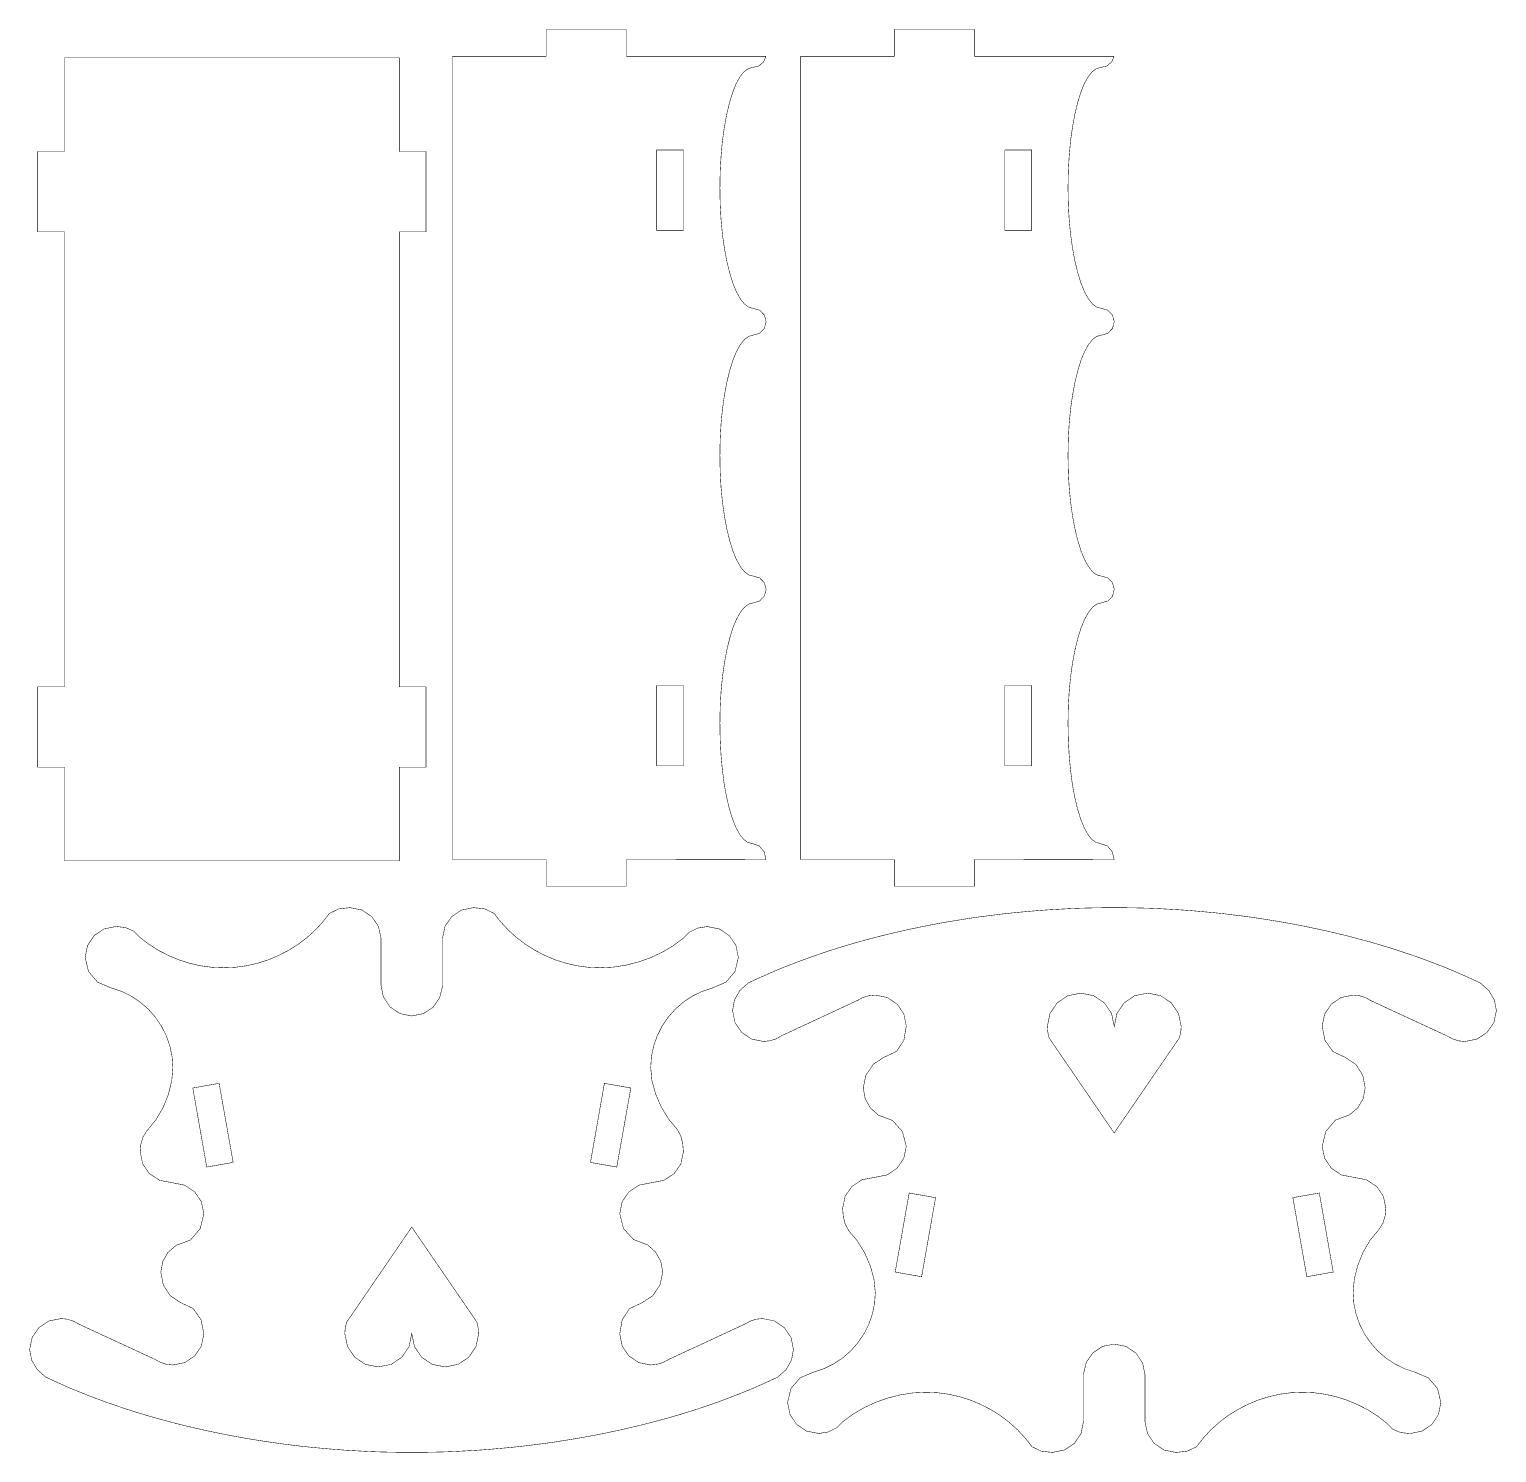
# Model space of a CAD drawing. Extents: x -77 to 87, y -110 to 50.
import ezdxf

# ---------------------------------------------------------------- set-up
doc = ezdxf.new("R2010")
doc.units = 0
doc.header["$LTSCALE"] = 0.000394
doc.header["$MEASUREMENT"] = 0
doc.layers.add('EBENE_1', color=7, linetype='CONTINUOUS')

msp = doc.modelspace()

# ---------------------------------------------------------------- linework, layer by layer
at = {"layer": 'EBENE_1', "linetype": 'Continuous', "const_width": 0.0572}
for points in [[(5.1, 46.66), (-10.52, 46.65), (-10.52, 49.65), (-19.52, 49.65), (-19.52, 46.65), (-30.02, 46.65), (-30.02, -43.35), (-19.52, -43.35), (-19.52, -46.35), (-10.52, -46.35), (-10.52, -43.35), (5.11, -43.39)], [(44.1, 46.66), (28.48, 46.65), (28.48, 49.65), (19.48, 49.65), (19.48, 46.65), (8.98, 46.65), (8.98, -43.35), (19.48, -43.35), (19.48, -46.35), (28.48, -46.35), (28.48, -43.35), (44.11, -43.39)], [(-73.48, -24.01), (-76.48, -24.01), (-76.48, -33.01), (-73.48, -33.01), (-73.48, -43.51), (-35.98, -43.51), (-35.98, -33.01), (-32.98, -33.01), (-32.98, -24.01), (-35.98, -24.01), (-35.98, 26.99), (-32.98, 26.99), (-32.98, 35.99), (-35.98, 35.99), (-35.98, 46.49), (-73.48, 46.49), (-73.48, 35.99), (-76.48, 35.99), (-76.48, 26.99), (-73.48, 26.99), (-73.48, -24.01)], [(3.62, 45.41), (4.3, 45.57), (4.83, 46.02), (5.1, 46.66)], [(42.62, 45.41), (43.3, 45.57), (43.83, 46.02), (44.1, 46.66)], [(-0.06, 31.91), (-0.03, 33.73), (0.07, 35.49), (0.22, 37.15), (0.44, 38.71), (0.7, 40.14), (1.01, 41.44), (1.36, 42.58), (1.75, 43.56), (2.18, 44.34), (2.63, 44.92), (3.12, 45.28), (3.62, 45.41)], [(38.94, 31.91), (38.97, 33.73), (39.07, 35.49), (39.22, 37.15), (39.44, 38.71), (39.7, 40.14), (40.01, 41.44), (40.36, 42.58), (40.75, 43.56), (41.18, 44.34), (41.63, 44.92), (42.12, 45.28), (42.62, 45.41)], [(-4.14, 36.15), (-7.14, 36.15), (-7.14, 27.15), (-4.14, 27.15), (-4.14, 36.15)], [(34.86, 36.15), (31.86, 36.15), (31.86, 27.15), (34.86, 27.15), (34.86, 36.15)], [(3.66, 18.41), (3.16, 18.54), (2.68, 18.9), (2.22, 19.48), (1.79, 20.26), (1.39, 21.23), (1.04, 22.37), (0.72, 23.67), (0.45, 25.11), (0.23, 26.66), (0.07, 28.33), (-0.03, 30.08), (-0.06, 31.91)], [(42.66, 18.41), (42.16, 18.54), (41.68, 18.9), (41.22, 19.48), (40.79, 20.26), (40.39, 21.23), (40.04, 22.37), (39.72, 23.67), (39.45, 25.11), (39.23, 26.66), (39.07, 28.33), (38.97, 30.08), (38.94, 31.91)], [(5.12, 16.91), (4.92, 17.66), (4.39, 18.2), (3.66, 18.41)], [(44.12, 16.91), (43.92, 17.66), (43.39, 18.2), (42.66, 18.41)], [(3.66, 15.4), (4.39, 15.61), (4.92, 16.15), (5.12, 16.91)], [(42.66, 15.4), (43.39, 15.61), (43.92, 16.15), (44.12, 16.91)], [(-0.06, 1.91), (-0.03, 3.73), (0.07, 5.48), (0.23, 7.15), (0.45, 8.7), (0.72, 10.14), (1.04, 11.44), (1.39, 12.58), (1.79, 13.55), (2.22, 14.33), (2.68, 14.91), (3.16, 15.27), (3.66, 15.4)], [(38.94, 1.91), (38.97, 3.73), (39.07, 5.48), (39.23, 7.15), (39.45, 8.7), (39.72, 10.14), (40.04, 11.44), (40.39, 12.58), (40.79, 13.55), (41.22, 14.33), (41.68, 14.91), (42.16, 15.27), (42.66, 15.4)], [(3.66, -11.59), (3.16, -11.46), (2.68, -11.1), (2.22, -10.52), (1.79, -9.74), (1.39, -8.77), (1.04, -7.63), (0.72, -6.33), (0.45, -4.89), (0.23, -3.34), (0.07, -1.67), (-0.03, 0.08), (-0.06, 1.91)], [(42.66, -11.59), (42.16, -11.46), (41.68, -11.1), (41.22, -10.52), (40.79, -9.74), (40.39, -8.77), (40.04, -7.63), (39.72, -6.33), (39.45, -4.89), (39.23, -3.34), (39.07, -1.67), (38.97, 0.08), (38.94, 1.91)], [(5.12, -13.09), (4.92, -12.34), (4.39, -11.8), (3.66, -11.59)], [(3.66, -14.6), (4.39, -14.39), (4.92, -13.85), (5.12, -13.09)], [(44.12, -13.09), (43.92, -12.34), (43.39, -11.8), (42.66, -11.59)], [(42.66, -14.6), (43.39, -14.39), (43.92, -13.85), (44.12, -13.09)], [(-0.06, -28.09), (-0.03, -26.27), (0.07, -24.52), (0.23, -22.85), (0.45, -21.3), (0.72, -19.86), (1.04, -18.56), (1.39, -17.42), (1.79, -16.45), (2.22, -15.67), (2.68, -15.09), (3.16, -14.73), (3.66, -14.6)], [(38.94, -28.09), (38.97, -26.27), (39.07, -24.52), (39.23, -22.85), (39.45, -21.3), (39.72, -19.86), (40.04, -18.56), (40.39, -17.42), (40.79, -16.45), (41.22, -15.67), (41.68, -15.09), (42.16, -14.73), (42.66, -14.6)], [(-4.14, -23.85), (-7.14, -23.85), (-7.14, -32.85), (-4.14, -32.85), (-4.14, -23.85)], [(34.86, -23.85), (31.86, -23.85), (31.86, -32.85), (34.86, -32.85), (34.86, -23.85)], [(3.58, -41.57), (3.07, -41.44), (2.59, -41.09), (2.14, -40.51), (1.72, -39.73), (1.33, -38.76), (0.99, -37.62), (0.68, -36.32), (0.42, -34.89), (0.22, -33.33), (0.07, -31.67), (-0.03, -29.92), (-0.06, -28.09)], [(42.58, -41.57), (42.07, -41.44), (41.59, -41.09), (41.14, -40.51), (40.72, -39.73), (40.33, -38.76), (39.99, -37.62), (39.68, -36.32), (39.42, -34.89), (39.22, -33.33), (39.07, -31.67), (38.97, -29.92), (38.94, -28.09)], [(3.58, -41.57), (3.58, -41.57)], [(5.11, -43.39), (4.9, -42.5), (4.35, -41.83), (3.58, -41.57)], [(42.58, -41.57), (42.58, -41.57)], [(44.11, -43.39), (43.9, -42.5), (43.35, -41.83), (42.58, -41.57)], [(2.72, -95.43), (-5.82, -99.39), (-6.43, -99.73), (-7.11, -99.93), (-7.81, -100), (-9.16, -99.73), (-10.26, -98.98), (-11.01, -97.88), (-11.28, -96.53), (-11.01, -94.94), (-10.19, -93.69), (-8.8, -93.04), (-7.59, -92.25), (-6.77, -91.03), (-6.46, -89.6), (-6.68, -88.4), (-7.27, -87.35), (-8.15, -86.55), (-9.73, -85.95), (-10.86, -84.71), (-11.28, -83.05), (-11.01, -81.7), (-10.26, -80.6), (-9.14, -79.85), (-7.77, -79.58), (-6.33, -79.31), (-5.19, -78.56), (-4.43, -77.46), (-4.15, -76.11), (-4.22, -75.23), (-4.44, -74.34), (-4.84, -73.6), (-5.79, -72.46), (-6.61, -71.13), (-7.25, -69.67), (-7.67, -68.16), (-7.81, -66.67), (-7.73, -65.44), (-7.48, -64.25), (-7.08, -63.11), (-6.54, -62.04), (-5.87, -61.04), (-5.07, -60.14), (-4.17, -59.35), (-3.17, -58.68), (-2.07, -58.14), (-0.9, -57.75), (0.61, -57.11), (1.63, -55.91), (2.01, -54.34), (1.74, -52.99), (1, -51.89), (-0.11, -51.14), (-1.46, -50.87), (-2.55, -51.04), (-3.5, -51.52), (-4.21, -52.22), (-5.32, -53.04), (-6.53, -53.75), (-7.83, -54.36), (-9.19, -54.84), (-10.6, -55.2), (-12.04, -55.42), (-13.5, -55.49), (-14.77, -55.44), (-16.03, -55.27), (-17.27, -54.99), (-18.47, -54.61), (-19.64, -54.12), (-20.76, -53.54), (-21.83, -52.87), (-22.84, -52.11), (-23.77, -51.26), (-24.63, -50.33), (-25.36, -49.39), (-26.4, -48.89), (-27.66, -48.75), (-29.01, -49.02), (-30.11, -49.76), (-30.86, -50.86), (-31.14, -52.21), (-31.14, -57.57), (-31.46, -58.86), (-32.2, -59.92), (-33.28, -60.63), (-34.58, -60.89), (-35.92, -60.62), (-37.02, -59.87), (-37.76, -58.76), (-38.03, -57.41), (-38.02, -52.21), (-38.3, -50.87), (-39.05, -49.77), (-40.15, -49.02), (-41.5, -48.75), (-42.76, -48.89), (-43.8, -49.39), (-44.53, -50.33), (-45.39, -51.26), (-46.32, -52.11), (-47.33, -52.87), (-48.39, -53.54), (-49.52, -54.12), (-50.68, -54.61), (-51.89, -54.99), (-53.13, -55.27), (-54.39, -55.44), (-55.66, -55.49), (-56.94, -55.44), (-58.2, -55.27), (-59.45, -54.99), (-60.67, -54.6), (-61.84, -54.11), (-62.97, -53.53), (-64.04, -52.85), (-65.04, -52.08), (-65.76, -51.36), (-66.66, -50.98), (-67.71, -50.86), (-69.06, -51.14), (-70.16, -51.88), (-70.9, -52.99), (-71.17, -54.34), (-70.79, -55.91), (-69.76, -57.11), (-68.25, -57.75), (-67.08, -58.14), (-65.99, -58.68), (-64.99, -59.35), (-64.08, -60.14), (-63.29, -61.04), (-62.62, -62.04), (-62.08, -63.11), (-61.68, -64.25), (-61.43, -65.44), (-61.34, -66.67), (-61.34, -66.67), (-61.47, -68.16), (-61.85, -69.69), (-62.45, -71.18), (-63.26, -72.55), (-64.23, -73.73), (-64.69, -74.46), (-64.93, -75.28), (-65, -76.11), (-64.73, -77.46), (-63.97, -78.56), (-62.82, -79.31), (-61.39, -79.58), (-60.02, -79.85), (-58.9, -80.6), (-58.15, -81.7), (-57.87, -83.05), (-58.28, -84.73), (-59.37, -86), (-60.96, -86.59), (-61.88, -87.37), (-62.48, -88.41), (-62.69, -89.6), (-62.42, -91.02), (-61.65, -92.23), (-60.48, -93.01), (-59.07, -93.67), (-58.18, -94.94), (-57.87, -96.53), (-58.15, -97.88), (-58.89, -98.98), (-59.99, -99.73), (-61.34, -100), (-62.05, -99.93), (-62.72, -99.72), (-63.33, -99.38), (-71.88, -95.42), (-72.49, -95.09), (-73.16, -94.87), (-73.87, -94.8), (-75.22, -95.07), (-76.35, -95.82), (-77.11, -96.92), (-77.39, -98.27), (-77.16, -99.46), (-76.53, -100.52), (-75.58, -101.36), (-74.64, -101.8), (-73.68, -102.23), (-72.7, -102.66), (-71.71, -103.06), (-70.71, -103.46), (-69.69, -103.85), (-68.65, -104.23), (-67.6, -104.59), (-66.54, -104.95), (-65.47, -105.29), (-64.38, -105.62), (-63.28, -105.94), (-62.17, -106.24), (-61.05, -106.54), (-59.92, -106.82), (-58.78, -107.09), (-57.63, -107.35), (-56.47, -107.59), (-55.3, -107.83), (-54.12, -108.05), (-52.94, -108.26), (-51.74, -108.45), (-50.55, -108.64), (-49.34, -108.81), (-48.13, -108.96), (-46.92, -109.11), (-45.7, -109.24), (-44.47, -109.35), (-43.24, -109.46), (-42.01, -109.55), (-40.78, -109.62), (-39.54, -109.69), (-38.3, -109.74), (-37.06, -109.77), (-35.82, -109.79), (-34.58, -109.8), (-34.58, -109.8), (-33.34, -109.79), (-32.1, -109.77), (-30.85, -109.74), (-29.62, -109.69), (-28.38, -109.62), (-27.14, -109.55), (-25.91, -109.46), (-24.68, -109.35), (-23.46, -109.24), (-22.24, -109.11), (-21.02, -108.96), (-19.81, -108.81), (-18.61, -108.64), (-17.41, -108.45), (-16.22, -108.26), (-15.04, -108.05), (-13.86, -107.83), (-12.69, -107.59), (-11.53, -107.35), (-10.38, -107.09), (-9.24, -106.82), (-8.1, -106.54), (-6.98, -106.24), (-5.87, -105.94), (-4.77, -105.62), (-3.69, -105.29), (-2.61, -104.95), (-1.55, -104.59), (-0.5, -104.23), (0.53, -103.85), (1.55, -103.46), (2.56, -103.06), (3.55, -102.66), (4.52, -102.23), (5.48, -101.8), (6.42, -101.36), (7.36, -100.52), (7.96, -99.46), (8.18, -98.27), (7.91, -96.92), (7.16, -95.82), (6.06, -95.07), (4.71, -94.8), (4.01, -94.87), (3.33, -95.09), (2.72, -95.43)], [(6.82, -63.12), (15.35, -59.15), (15.96, -58.82), (16.64, -58.62), (17.35, -58.55), (18.7, -58.82), (19.8, -59.57), (20.55, -60.67), (20.82, -62.02), (20.55, -63.61), (19.73, -64.86), (18.34, -65.51), (17.12, -66.3), (16.3, -67.52), (16, -68.95), (16.21, -70.15), (16.8, -71.2), (17.69, -72), (19.27, -72.6), (20.39, -73.84), (20.82, -75.5), (20.54, -76.85), (19.79, -77.95), (18.68, -78.7), (17.3, -78.97), (15.87, -79.24), (14.73, -79.99), (13.97, -81.09), (13.69, -82.44), (13.76, -83.32), (13.97, -84.21), (14.37, -84.95), (15.33, -86.09), (16.15, -87.42), (16.79, -88.88), (17.2, -90.39), (17.35, -91.88), (17.27, -93.11), (17.02, -94.3), (16.62, -95.44), (16.08, -96.51), (15.4, -97.51), (14.61, -98.41), (13.71, -99.2), (12.7, -99.87), (11.61, -100.41), (10.44, -100.8), (8.93, -101.44), (7.9, -102.64), (7.52, -104.21), (7.8, -105.56), (8.54, -106.66), (9.64, -107.41), (10.99, -107.68), (12.08, -107.51), (13.04, -107.03), (13.75, -106.33), (14.86, -105.51), (16.07, -104.8), (17.37, -104.19), (18.73, -103.71), (20.13, -103.35), (21.58, -103.13), (23.03, -103.06), (24.31, -103.11), (25.57, -103.28), (26.8, -103.56), (28.01, -103.94), (29.18, -104.43), (30.3, -105.01), (31.37, -105.68), (32.37, -106.44), (33.31, -107.29), (34.17, -108.22), (34.9, -109.16), (35.94, -109.66), (37.2, -109.8), (38.55, -109.53), (39.65, -108.79), (40.4, -107.69), (40.67, -106.34), (40.68, -100.98), (40.99, -99.69), (41.74, -98.63), (42.81, -97.92), (44.12, -97.66), (45.46, -97.93), (46.56, -98.68), (47.3, -99.79), (47.57, -101.14), (47.56, -106.34), (47.84, -107.68), (48.58, -108.78), (49.69, -109.53), (51.03, -109.8), (52.3, -109.66), (53.34, -109.16), (54.07, -108.22), (54.92, -107.29), (55.86, -106.44), (56.86, -105.68), (57.93, -105.01), (59.05, -104.43), (60.22, -103.94), (61.43, -103.56), (62.66, -103.28), (63.92, -103.11), (65.2, -103.06), (66.47, -103.11), (67.74, -103.28), (68.99, -103.56), (70.2, -103.95), (71.38, -104.44), (72.51, -105.02), (73.58, -105.7), (74.58, -106.47), (75.3, -107.19), (76.19, -107.57), (77.25, -107.69), (78.6, -107.41), (79.7, -106.67), (80.44, -105.56), (80.71, -104.21), (80.33, -102.64), (79.3, -101.44), (77.79, -100.8), (76.62, -100.41), (75.53, -99.87), (74.52, -99.2), (73.62, -98.41), (72.83, -97.51), (72.15, -96.51), (71.61, -95.44), (71.21, -94.3), (70.96, -93.11), (70.88, -91.88), (71.01, -90.39), (71.39, -88.86), (71.99, -87.37), (72.79, -86), (73.77, -84.82), (74.23, -84.08), (74.47, -83.27), (74.54, -82.44), (74.27, -81.09), (73.51, -79.99), (72.36, -79.24), (70.93, -78.97), (69.55, -78.7), (68.44, -77.95), (67.69, -76.85), (67.41, -75.5), (67.82, -73.82), (68.91, -72.55), (70.49, -71.96), (71.41, -71.18), (72.01, -70.14), (72.23, -68.95), (71.96, -67.53), (71.19, -66.32), (70.02, -65.54), (68.61, -64.88), (67.72, -63.61), (67.41, -62.02), (67.69, -60.67), (68.43, -59.57), (69.53, -58.82), (70.88, -58.55), (71.58, -58.62), (72.26, -58.83), (72.86, -59.17), (81.41, -63.13), (82.03, -63.46), (82.7, -63.68), (83.4, -63.75), (84.76, -63.48), (85.88, -62.73), (86.65, -61.63), (86.93, -60.28), (86.7, -59.09), (86.07, -58.03), (85.12, -57.19), (84.17, -56.75), (83.22, -56.32), (82.24, -55.89), (81.25, -55.48), (80.25, -55.09), (79.22, -54.7), (78.19, -54.32), (77.14, -53.96), (76.08, -53.6), (75.01, -53.26), (73.92, -52.93), (72.82, -52.61), (71.71, -52.31), (70.59, -52.01), (69.46, -51.73), (68.32, -51.46), (67.16, -51.2), (66, -50.96), (64.84, -50.72), (63.66, -50.5), (62.47, -50.29), (61.28, -50.1), (60.08, -49.91), (58.88, -49.74), (57.67, -49.59), (56.45, -49.44), (55.23, -49.31), (54.01, -49.2), (52.78, -49.09), (51.55, -49), (50.31, -48.93), (49.08, -48.86), (47.84, -48.81), (46.6, -48.78), (45.36, -48.76), (44.12, -48.75), (44.12, -48.75), (42.87, -48.76), (41.63, -48.78), (40.39, -48.81), (39.15, -48.86), (37.92, -48.93), (36.68, -49), (35.45, -49.09), (34.22, -49.2), (33, -49.31), (31.78, -49.44), (30.56, -49.59), (29.35, -49.74), (28.15, -49.91), (26.95, -50.1), (25.76, -50.29), (24.57, -50.5), (23.4, -50.72), (22.23, -50.96), (21.07, -51.2), (19.92, -51.46), (18.77, -51.73), (17.64, -52.01), (16.52, -52.31), (15.41, -52.61), (14.31, -52.93), (13.22, -53.26), (12.15, -53.6), (11.09, -53.96), (10.04, -54.32), (9.01, -54.7), (7.99, -55.09), (6.98, -55.48), (5.99, -55.89), (5.02, -56.32), (4.06, -56.75), (3.12, -57.19), (2.18, -58.03), (1.57, -59.09), (1.36, -60.28), (1.63, -61.63), (2.38, -62.73), (3.48, -63.48), (4.83, -63.75), (5.53, -63.67), (6.21, -63.46), (6.82, -63.12)], [(44.12, -62.08), (44.41, -60.62), (45.22, -59.43), (46.41, -58.62), (47.87, -58.33), (49.32, -58.62), (50.52, -59.43), (51.32, -60.62), (51.62, -62.08), (51.59, -62.51), (51.51, -62.96), (51.39, -63.38), (44.11, -74), (36.84, -63.38), (36.72, -62.96), (36.65, -62.51), (36.62, -62.08), (36.91, -60.62), (37.72, -59.43), (38.91, -58.62), (40.37, -58.33), (41.82, -58.62), (43.02, -59.43), (43.82, -60.62), (44.12, -62.08)], [(-57.55, -77.82), (-54.59, -77.3), (-56.16, -68.44), (-59.11, -68.96), (-57.55, -77.82)], [(-11.61, -77.82), (-14.56, -77.3), (-13, -68.44), (-10.04, -68.96), (-11.61, -77.82)], [(21.14, -80.73), (24.1, -81.25), (22.54, -90.11), (19.58, -89.59), (21.14, -80.73)], [(67.09, -80.73), (64.13, -81.25), (65.69, -90.11), (68.65, -89.59), (67.09, -80.73)], [(-34.58, -96.47), (-34.88, -97.93), (-35.68, -99.12), (-36.87, -99.93), (-38.33, -100.22), (-39.79, -99.93), (-40.98, -99.12), (-41.78, -97.93), (-42.08, -96.47), (-42.05, -96.04), (-41.97, -95.59), (-41.85, -95.17), (-34.58, -84.55), (-27.3, -95.17), (-27.19, -95.59), (-27.11, -96.04), (-27.08, -96.47), (-27.38, -97.93), (-28.18, -99.12), (-29.37, -99.93), (-30.83, -100.22), (-32.29, -99.93), (-33.48, -99.12), (-34.28, -97.93), (-34.58, -96.47)]]:
    msp.add_lwpolyline(points, dxfattribs=at)

doc.saveas('drawing.dxf')
